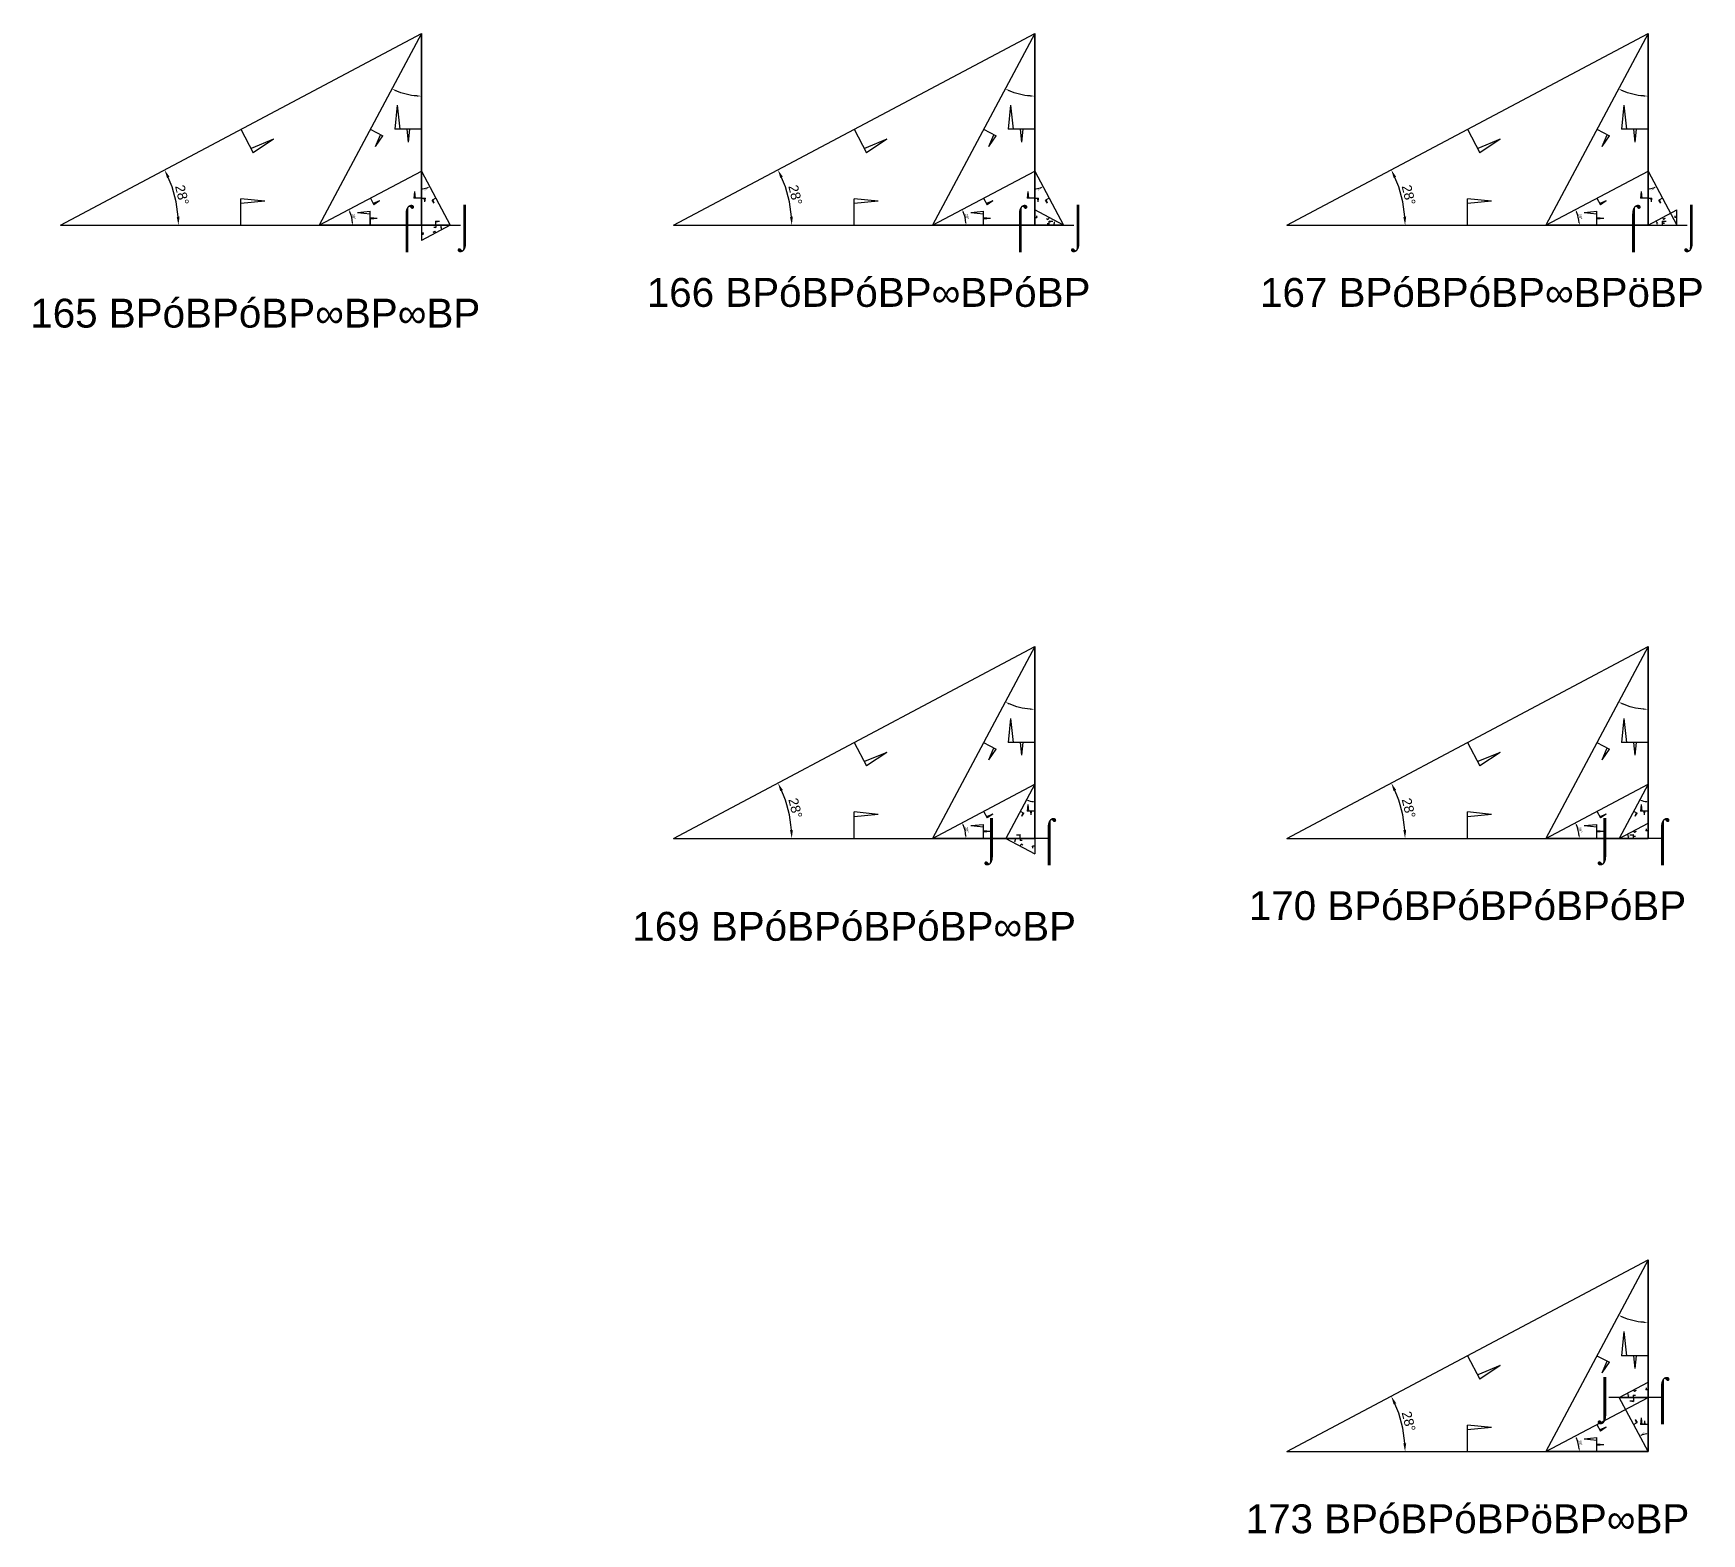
# Model space of a CAD drawing. Header units: millimetres. Extents: x 130908 to 599272, y -2842299 to 24518.
# Drawn here: x 180752 to 250067, y -1490353 to -1428003 of the extents above; entities that cross this region are included whole.
import ezdxf
from ezdxf.enums import TextEntityAlignment as Align

# ---------------------------------------------------------------- set-up
doc = ezdxf.new("R2010")
doc.units = ezdxf.units.MM
doc.header["$PDMODE"] = 35
doc.linetypes.add('DASHED', pattern=[19.05, 12.7, -6.35])
for name, color, linetype in [('BASE', 170, 'Continuous'), ('HYPOTENUSE', 20, 'Continuous'), ('PERPENDICULAR', 90, 'Continuous')]:
    doc.layers.add(name, color=color, linetype=linetype)
doc.styles.add('Arial', font='arial_0.ttf')
doc.dimstyles.new('ISO-25', dxfattribs={"dimtxt": 250, "dimasz": 100, "dimexe": 1.25, "dimexo": 0.625, "dimgap": 100, "dimtad": 1, "dimdec": 0, "dimtxsty": 'Arial', "dimcen": 2.5, "dimadec": 0, "dimazin": 0, "dimtfac": 1, "dimtdec": 0, "dimtmove": 0, "dimatfit": 3, "dimfxl": 1, "dimarcsym": 0})

# ---------------------------------------------------------------- blocks, each defined once
blk = doc.blocks.new('*D9')
at = {"color": 0, "lineweight": -2, "ltscale": 100, "transparency": 16777216}
blk.add_arc((0, 0), 4906, 4.08845, 23.91155, dxfattribs=at)
at = {"color": 0, "ltscale": 100, "transparency": 16777216}
for points in [[(4432, 1963), (4537, 2014), (4332, 2303)], [(4952, 352), (4835, 348), (4906, 0)]]:
    blk.add_solid(points, dxfattribs=at)
at = {"layer": 'Defpoints', "color": 0, "ltscale": 100, "transparency": 16777216}
for p in [(15000, 7976), (4841, 796), (0, 0), (0, 0), (15000, 0)]:
    blk.add_point(p, dxfattribs=at)
at = {"color": 0, "ltscale": 100, "transparency": 16777216, "insert": (5055, 1260), "char_height": 400, "attachment_point": 5, "rotation": 284, "style": 'Arial'}
blk.add_mtext('28°', dxfattribs=at)
blk = doc.blocks.new('SanjoyNathGeometrifyingTrigonometryFundamentalLockedSet')
at = {"color": 114, "linetype": 'DASHED', "ltscale": 100, "true_color": 0x139b48}
for p, q in [((14000, 4987.8), (13900, 3987.8)), ((14000, 4987.8), (14100, 3987.8)), ((15000, 3987.8), (13900, 3987.8))]:
    blk.add_line(p, q, dxfattribs=at)
at = {"color": 242, "linetype": 'DASHED', "ltscale": 100, "true_color": 0xcd2027}
for p, q in [((7500, 3987.8), (8016.4, 3016.6)), ((8852.4, 3574.3), (7922.5, 3193.2)), ((8852.4, 3574.3), (8016.4, 3016.6))]:
    blk.add_line(p, q, dxfattribs=at)
at = {"color": 159, "linetype": 'DASHED', "ltscale": 100, "true_color": 0x22346e}
for p, q in [((7500, 0), (7500, 1100)), ((8500, 1000), (7500, 1100)), ((8500, 1000), (7500, 900))]:
    blk.add_line(p, q, dxfattribs=at)
at = {"layer": 'BASE'}
blk.add_line((0, 0), (15000, 0), dxfattribs=at)
at = {"layer": 'HYPOTENUSE'}
blk.add_line((0, 0), (15000, 7975.6), dxfattribs=at)
at = {"layer": 'PERPENDICULAR'}
blk.add_line((15000, 0), (15000, 7975.6), dxfattribs=at)
at = {"color": 4, "ltscale": 100}
dim = blk.add_angular_dim_2l(base=(4841, 795.6), line1=((0, 0), (15000, 0)), line2=((0, 0), (15000, 7975.6)), dimstyle='ISO-25', override={"dimtxt": 400, "dimasz": 350, "dimgap": 100}, dxfattribs=at)
dim.commit()
dim.dimension.update_dxf_attribs({"geometry": '*D9', "text_midpoint": (5055.4, 1260.5)})

msp = doc.modelspace()

# ---------------------------------------------------------------- linework, layer by layer
at = {"linetype": 'DASHED', "ltscale": 70}
for p, q in [((196274, -1435979), (198672, -1435979)), ((221757, -1435979), (224155, -1435979)), ((247240, -1435979), (249637, -1435979)), ((222956, -1461462), (220558, -1461462)), ((248438, -1461462), (246041, -1461462)), ((248438, -1484690), (246041, -1484690))]:
    msp.add_line(p, q, dxfattribs=at)

# ---------------------------------------------------------------- block references
at = {"linetype": 'DASHED'}
for p in [(181873, -1435979), (207356, -1435979), (232839, -1435979), (207356, -1461462), (232839, -1461462), (232839, -1486945)]:
    msp.add_blockref('SanjoyNathGeometrifyingTrigonometryFundamentalLockedSet', p, dxfattribs=at)
at = {"linetype": 'DASHED', "ltscale": 100}
for p, xscale, yscale, zscale, rotation in [((196873, -1428003), -0.53170943166148, 0.53170943166148, 0.53170943166148, 90), ((222356, -1428003), -0.53170943166148, 0.53170943166148, 0.53170943166148, 90), ((247839, -1428003), -0.53170943166148, 0.53170943166148, 0.53170943166148, 90), ((196873, -1433724), 0.150322189285358, 0.150322189285358, 0.150322189285358, 270), ((222356, -1433724), 0.150322189285358, 0.150322189285358, 0.150322189285358, 270), ((247839, -1433724), 0.150322189285358, 0.150322189285358, 0.150322189285358, 270), ((198072, -1435979), 0.07992772583102702, 0.07992772583102702, 0.07992772583102702, 180), ((222356, -1453486), -0.53170943166148, 0.53170943166148, 0.53170943166148, 90), ((247839, -1453486), -0.53170943166148, 0.53170943166148, 0.53170943166148, 90), ((222356, -1459207), -0.150322189285358, 0.150322189285358, 0.150322189285358, 90), ((247839, -1459207), -0.150322189285358, 0.150322189285358, 0.150322189285358, 90), ((221157, -1461462), -0.07992772583102702, 0.07992772583102702, 0.07992772583102702, 180), ((247839, -1478969), -0.53170943166148, 0.53170943166148, 0.53170943166148, 90), ((247839, -1486945), 0.150322189285358, 0.150322189285358, 0.150322189285358, 90)]:
    msp.add_blockref('SanjoyNathGeometrifyingTrigonometryFundamentalLockedSet', p, dxfattribs=dict(at, xscale=xscale, yscale=yscale, zscale=zscale, rotation=rotation))
for p, xscale, yscale, zscale in [((192633, -1435979), 0.282714919717773, 0.282714919717773, 0.282714919717773), ((218115, -1435979), 0.282714919717773, 0.282714919717773, 0.282714919717773), ((243598, -1435979), 0.282714919717773, 0.282714919717773, 0.282714919717773), ((223555, -1435979), -0.07992772583102702, 0.07992772583102702, 0.07992772583102702), ((247839, -1435979), 0.07992772583102702, 0.07992772583102702, 0.07992772583102702), ((218115, -1461462), 0.282714919717773, 0.282714919717773, 0.282714919717773), ((243598, -1461462), 0.282714919717773, 0.282714919717773, 0.282714919717773), ((246640, -1461462), 0.07992772583102702, 0.07992772583102702, 0.07992772583102702), ((243598, -1486945), 0.282714919717773, 0.282714919717773, 0.282714919717773), ((246640, -1484690), 0.07992772583102702, 0.07992772583102702, 0.07992772583102702)]:
    msp.add_blockref('SanjoyNathGeometrifyingTrigonometryFundamentalLockedSet', p, dxfattribs=dict(at, xscale=xscale, yscale=yscale, zscale=zscale))

# ---------------------------------------------------------------- texts
at = {"linetype": 'DASHED', "ltscale": 100, "style": 'Arial'}
for s, p in [('⌠', (196274, -1435979)), ('⌡', (198672, -1435979)), ('⌠', (221757, -1435979)), ('⌡', (224155, -1435979)), ('⌠', (247240, -1435979)), ('⌡', (249637, -1435979)), ('166 BPóBPóBP∞BPóBP', (215456, -1438770)), ('167 BPóBPóBP∞BPöBP', (240938, -1438770)), ('165 BPóBPóBP∞BP∞BP', (189973, -1439631)), ('⌡', (220558, -1461462)), ('⌠', (222956, -1461462)), ('⌡', (246041, -1461462)), ('⌠', (248438, -1461462)), ('170 BPóBPóBPóBPóBP', (240339, -1464253)), ('169 BPóBPóBPóBP∞BP', (214856, -1465114)), ('⌡', (246041, -1484690)), ('⌠', (248438, -1484690)), ('173 BPóBPóBPöBP∞BP', (240339, -1489736))]:
    msp.add_text(s, height=1200, dxfattribs=at).set_placement(p, align=Align.MIDDLE_CENTER)

doc.saveas('drawing.dxf')
